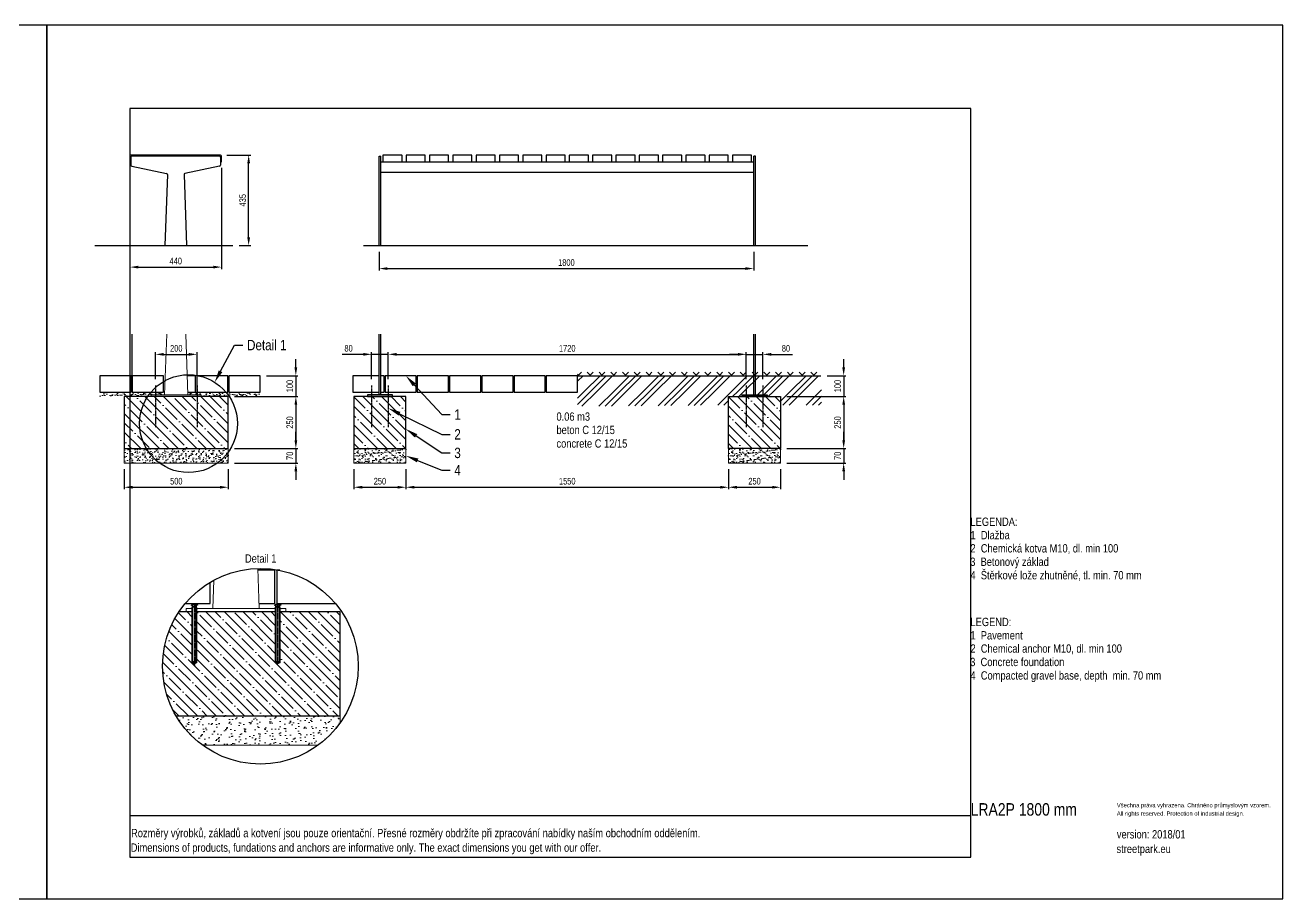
# Model space of a CAD drawing. Header units: millimetres. Extents: x 5064 to 28824, y 3085 to 7285.
# Drawn here: x 22781 to 28824, y 3085 to 7285 of the extents above; entities that cross this region are included whole.
import ezdxf
from ezdxf import colors
from ezdxf.entities.mleader import LeaderData, LeaderLine
from ezdxf.lldxf.tags import DXFTag
from ezdxf.math import Vec2, Vec3

# ---------------------------------------------------------------- set-up
doc = ezdxf.new("R2010")
doc.units = ezdxf.units.MM
doc.header["$LTSCALE"] = 0.3
doc.linetypes.add('ACAD_ISO07W100', pattern=[3.5, 0.5, -3])
doc.linetypes.add('DashDot', pattern=[15, 9, -3, 0, -3])
doc.layers.add('Nekreslit', color=6, linetype='Continuous', plot=False)
doc.layers.add('SRAFY', color=251, linetype='Continuous', lineweight=13)
doc.styles.add('SEACAD_Arial', font='arial.ttf', dxfattribs={"width": 0.8})
tags = doc.linetypes.add('HIDDEN2', pattern=[4.7625, 3.175, -1.5875]).pattern_tags.tags
tags[6:7] = [DXFTag(74, 4), DXFTag(75, 0), DXFTag(340, '0'), DXFTag(46, 0.0), DXFTag(50, 0.0), DXFTag(44, 0.0), DXFTag(45, 0.0)]
tags[4:5] = [DXFTag(74, 4), DXFTag(75, 0), DXFTag(340, '0'), DXFTag(46, 0.0), DXFTag(50, 0.0), DXFTag(44, 0.0), DXFTag(45, 0.0)]
doc.dimstyles.new('ISO-25', dxfattribs={"dimtxt": 1.6, "dimasz": 2, "dimexe": 0.5, "dimexo": 1.5, "dimtad": 1, "dimdec": 0, "dimtxsty": 'SEACAD_Arial', "dimcen": 2, "dimadec": 0, "dimazin": 0, "dimtfac": 1, "dimtdec": 0, "dimtmove": 0, "dimatfit": 3, "dimfxl": 1, "dimarcsym": 0})

# ---------------------------------------------------------------- blocks, each defined once
blk = doc.blocks.new('*D33')
at = {"color": 0, "lineweight": -2, "transparency": 16777216}
for p, q in [((23257, 5150.2), (23257, 5053.9)), ((23757, 5150.2), (23757, 5053.9)), ((23297, 5063.9), (23717, 5063.9))]:
    blk.add_line(p, q, dxfattribs=at)
at = {"color": 0, "transparency": 16777216}
for points in [[(23297, 5070.6), (23297, 5057.3), (23257, 5063.9)], [(23717, 5070.6), (23717, 5057.3), (23757, 5063.9)]]:
    blk.add_solid(points, dxfattribs=at)
at = {"layer": 'Defpoints', "color": 0, "transparency": 16777216}
for p in [(23257, 5180.2), (23757, 5180.2), (23757, 5063.9)]:
    blk.add_point(p, dxfattribs=at)
at = {"color": 0, "transparency": 16777216, "insert": (23507, 5092.8), "char_height": 32, "attachment_point": 5, "style": 'SEACAD_Arial'}
blk.add_mtext('500', dxfattribs=at)
blk = doc.blocks.new('*D34')
at = {"color": 0, "lineweight": -2, "transparency": 16777216}
for p, q in [((24081.6, 5640.2), (24081.6, 5680.2)), ((23940.1, 5600.2), (24091.6, 5600.2)), ((24081.6, 5600.2), (24081.6, 5500.2)), ((23787, 5500.2), (24091.6, 5500.2)), ((24081.6, 5460.2), (24081.6, 5420.2))]:
    blk.add_line(p, q, dxfattribs=at)
at = {"color": 0, "transparency": 16777216}
for points in [[(24074.9, 5640.2), (24088.2, 5640.2), (24081.6, 5600.2)], [(24074.9, 5460.2), (24088.2, 5460.2), (24081.6, 5500.2)]]:
    blk.add_solid(points, dxfattribs=at)
at = {"layer": 'Defpoints', "color": 0, "transparency": 16777216}
for p in [(23910.1, 5600.2), (23757, 5500.2), (24081.6, 5500.2)]:
    blk.add_point(p, dxfattribs=at)
at = {"color": 0, "transparency": 16777216, "insert": (24052.7, 5550.2), "char_height": 32, "attachment_point": 5, "rotation": 90, "style": 'SEACAD_Arial'}
blk.add_mtext('100', dxfattribs=at)
blk = doc.blocks.new('*D35')
at = {"color": 0, "lineweight": -2, "transparency": 16777216}
for p, q in [((23787, 5500.2), (24091.6, 5500.2)), ((24081.6, 5460.2), (24081.6, 5290.2)), ((23787, 5250.2), (24091.6, 5250.2))]:
    blk.add_line(p, q, dxfattribs=at)
at = {"color": 0, "transparency": 16777216}
for points in [[(24074.9, 5460.2), (24088.2, 5460.2), (24081.6, 5500.2)], [(24074.9, 5290.2), (24088.2, 5290.2), (24081.6, 5250.2)]]:
    blk.add_solid(points, dxfattribs=at)
at = {"layer": 'Defpoints', "color": 0, "transparency": 16777216}
for p in [(23757, 5500.2), (23757, 5250.2), (24081.6, 5250.2)]:
    blk.add_point(p, dxfattribs=at)
at = {"color": 0, "transparency": 16777216, "insert": (24052.7, 5375.2), "char_height": 32, "attachment_point": 5, "rotation": 90, "style": 'SEACAD_Arial'}
blk.add_mtext('250', dxfattribs=at)
blk = doc.blocks.new('*D36')
at = {"color": 0, "lineweight": -2, "transparency": 16777216}
for p, q in [((24081.6, 5290.2), (24081.6, 5330.2)), ((23787, 5250.2), (24091.6, 5250.2)), ((24081.6, 5250.2), (24081.6, 5180.2)), ((23787, 5180.2), (24091.6, 5180.2)), ((24081.6, 5140.2), (24081.6, 5100.2))]:
    blk.add_line(p, q, dxfattribs=at)
at = {"color": 0, "transparency": 16777216}
for points in [[(24074.9, 5290.2), (24088.2, 5290.2), (24081.6, 5250.2)], [(24074.9, 5140.2), (24088.2, 5140.2), (24081.6, 5180.2)]]:
    blk.add_solid(points, dxfattribs=at)
at = {"layer": 'Defpoints', "color": 0, "transparency": 16777216}
for p in [(23757, 5250.2), (23757, 5180.2), (24081.6, 5180.2)]:
    blk.add_point(p, dxfattribs=at)
at = {"color": 0, "transparency": 16777216, "insert": (24052.7, 5215.2), "char_height": 32, "attachment_point": 5, "rotation": 90, "style": 'SEACAD_Arial'}
blk.add_mtext('70', dxfattribs=at)
blk = doc.blocks.new('*D37')
at = {"color": 0, "lineweight": -2, "transparency": 16777216}
for p, q in [((23407, 5583.2), (23407, 5712.8)), ((23447, 5702.8), (23567, 5702.8)), ((23607, 5583.2), (23607, 5712.8))]:
    blk.add_line(p, q, dxfattribs=at)
at = {"color": 0, "transparency": 16777216}
for points in [[(23447, 5709.5), (23447, 5696.1), (23407, 5702.8)], [(23567, 5709.5), (23567, 5696.1), (23607, 5702.8)]]:
    blk.add_solid(points, dxfattribs=at)
at = {"layer": 'Defpoints', "color": 0, "transparency": 16777216}
for p in [(23607, 5702.8), (23407, 5553.2), (23607, 5553.2)]:
    blk.add_point(p, dxfattribs=at)
at = {"color": 0, "transparency": 16777216, "insert": (23507, 5731.6), "char_height": 32, "attachment_point": 5, "style": 'SEACAD_Arial'}
blk.add_mtext('200', dxfattribs=at)
blk = doc.blocks.new('*D32')
at = {"color": 0, "lineweight": -2, "transparency": 16777216}
for p, q in [((23284.4, 6599), (23284.4, 6112.2)), ((23724.4, 6599), (23724.4, 6112.2)), ((23324.4, 6122.2), (23684.4, 6122.2))]:
    blk.add_line(p, q, dxfattribs=at)
at = {"color": 0, "transparency": 16777216}
for points in [[(23324.4, 6128.8), (23324.4, 6115.5), (23284.4, 6122.2)], [(23684.4, 6128.8), (23684.4, 6115.5), (23724.4, 6122.2)]]:
    blk.add_solid(points, dxfattribs=at)
at = {"layer": 'Defpoints', "color": 0, "transparency": 16777216}
for p in [(23284.4, 6629), (23724.4, 6629), (23724.4, 6122.2)]:
    blk.add_point(p, dxfattribs=at)
at = {"color": 0, "transparency": 16777216, "insert": (23504.4, 6151), "char_height": 32, "attachment_point": 5, "style": 'SEACAD_Arial'}
blk.add_mtext('440', dxfattribs=at)
blk = doc.blocks.new('*D38')
at = {"color": 0, "lineweight": -2, "transparency": 16777216}
for p, q in [((23749.4, 6661), (23864.8, 6661)), ((23854.8, 6265.8), (23854.8, 6621)), ((23809.3, 6225.8), (23864.8, 6225.8))]:
    blk.add_line(p, q, dxfattribs=at)
at = {"color": 0, "transparency": 16777216}
for points in [[(23848.2, 6621), (23861.5, 6621), (23854.8, 6661)], [(23848.2, 6265.8), (23861.5, 6265.8), (23854.8, 6225.8)]]:
    blk.add_solid(points, dxfattribs=at)
at = {"layer": 'Defpoints', "color": 0, "transparency": 16777216}
for p in [(23719.4, 6661), (23854.8, 6661), (23779.3, 6225.8)]:
    blk.add_point(p, dxfattribs=at)
at = {"color": 0, "transparency": 16777216, "insert": (23826, 6443.4), "char_height": 32, "attachment_point": 5, "rotation": 90, "style": 'SEACAD_Arial'}
blk.add_mtext('435', dxfattribs=at)
blk = doc.blocks.new('*D39')
at = {"color": 0, "lineweight": -2, "transparency": 16777216}
for p, q in [((24481.7, 6195.8), (24481.7, 6105.1)), ((26281.7, 6195.8), (26281.7, 6105.1)), ((24521.7, 6115.1), (26241.7, 6115.1))]:
    blk.add_line(p, q, dxfattribs=at)
at = {"color": 0, "transparency": 16777216}
for points in [[(24521.7, 6121.8), (24521.7, 6108.5), (24481.7, 6115.1)], [(26241.7, 6121.8), (26241.7, 6108.5), (26281.7, 6115.1)]]:
    blk.add_solid(points, dxfattribs=at)
at = {"layer": 'Defpoints', "color": 0, "transparency": 16777216}
for p in [(24481.7, 6225.8), (26281.7, 6225.8), (26281.7, 6115.1)]:
    blk.add_point(p, dxfattribs=at)
at = {"color": 0, "transparency": 16777216, "insert": (25381.7, 6144), "char_height": 32, "attachment_point": 5, "style": 'SEACAD_Arial'}
blk.add_mtext('1800', dxfattribs=at)
blk = doc.blocks.new('*D48')
at = {"color": 0, "lineweight": -2, "transparency": 16777216}
for p, q in [((26714.1, 5640.2), (26714.1, 5680.2)), ((26634.1, 5600.2), (26724.1, 5600.2)), ((26714.1, 5600.2), (26714.1, 5500.2)), ((26440.8, 5500.2), (26724.1, 5500.2)), ((26714.1, 5460.2), (26714.1, 5420.2))]:
    blk.add_line(p, q, dxfattribs=at)
at = {"color": 0, "transparency": 16777216}
for points in [[(26707.4, 5640.2), (26720.8, 5640.2), (26714.1, 5600.2)], [(26707.4, 5460.2), (26720.8, 5460.2), (26714.1, 5500.2)]]:
    blk.add_solid(points, dxfattribs=at)
at = {"layer": 'Defpoints', "color": 0, "transparency": 16777216}
for p in [(26604.1, 5600.2), (26410.8, 5500.2), (26714.1, 5500.2)]:
    blk.add_point(p, dxfattribs=at)
at = {"color": 0, "transparency": 16777216, "insert": (26685.3, 5550.2), "char_height": 32, "attachment_point": 5, "rotation": 90, "style": 'SEACAD_Arial'}
blk.add_mtext('100', dxfattribs=at)
blk = doc.blocks.new('*D49')
at = {"color": 0, "lineweight": -2, "transparency": 16777216}
for p, q in [((26440.8, 5500.2), (26724.1, 5500.2)), ((26714.1, 5460.2), (26714.1, 5290.2)), ((26440.8, 5250.2), (26724.1, 5250.2))]:
    blk.add_line(p, q, dxfattribs=at)
at = {"color": 0, "transparency": 16777216}
for points in [[(26707.4, 5460.2), (26720.8, 5460.2), (26714.1, 5500.2)], [(26707.4, 5290.2), (26720.8, 5290.2), (26714.1, 5250.2)]]:
    blk.add_solid(points, dxfattribs=at)
at = {"layer": 'Defpoints', "color": 0, "transparency": 16777216}
for p in [(26410.8, 5500.2), (26410.8, 5250.2), (26714.1, 5250.2)]:
    blk.add_point(p, dxfattribs=at)
at = {"color": 0, "transparency": 16777216, "insert": (26685.3, 5375.2), "char_height": 32, "attachment_point": 5, "rotation": 90, "style": 'SEACAD_Arial'}
blk.add_mtext('250', dxfattribs=at)
blk = doc.blocks.new('*D50')
at = {"color": 0, "lineweight": -2, "transparency": 16777216}
for p, q in [((26714.1, 5290.2), (26714.1, 5330.2)), ((26440.8, 5250.2), (26724.1, 5250.2)), ((26714.1, 5250.2), (26714.1, 5180.2)), ((26440.8, 5180.2), (26724.1, 5180.2)), ((26714.1, 5140.2), (26714.1, 5100.2))]:
    blk.add_line(p, q, dxfattribs=at)
at = {"color": 0, "transparency": 16777216}
for points in [[(26707.4, 5290.2), (26720.8, 5290.2), (26714.1, 5250.2)], [(26707.4, 5140.2), (26720.8, 5140.2), (26714.1, 5180.2)]]:
    blk.add_solid(points, dxfattribs=at)
at = {"layer": 'Defpoints', "color": 0, "transparency": 16777216}
for p in [(26410.8, 5250.2), (26410.8, 5180.2), (26714.1, 5180.2)]:
    blk.add_point(p, dxfattribs=at)
at = {"color": 0, "transparency": 16777216, "insert": (26685.3, 5215.2), "char_height": 32, "attachment_point": 5, "rotation": 90, "style": 'SEACAD_Arial'}
blk.add_mtext('70', dxfattribs=at)
blk = doc.blocks.new('*D51')
at = {"color": 0, "lineweight": -2, "transparency": 16777216}
for p, q in [((24360.7, 5150.2), (24360.7, 5053.9)), ((24610.7, 5150.2), (24610.7, 5053.9)), ((24400.7, 5063.9), (24570.7, 5063.9))]:
    blk.add_line(p, q, dxfattribs=at)
at = {"color": 0, "transparency": 16777216}
for points in [[(24400.7, 5070.6), (24400.7, 5057.3), (24360.7, 5063.9)], [(24570.7, 5070.6), (24570.7, 5057.3), (24610.7, 5063.9)]]:
    blk.add_solid(points, dxfattribs=at)
at = {"layer": 'Defpoints', "color": 0, "transparency": 16777216}
for p in [(24360.7, 5180.2), (24610.7, 5180.2), (24610.7, 5063.9)]:
    blk.add_point(p, dxfattribs=at)
at = {"color": 0, "transparency": 16777216, "insert": (24485.7, 5092.8), "char_height": 32, "attachment_point": 5, "style": 'SEACAD_Arial'}
blk.add_mtext('250', dxfattribs=at)
blk = doc.blocks.new('*D52')
at = {"color": 0, "lineweight": -2, "transparency": 16777216}
for p, q in [((24610.7, 5150.2), (24610.7, 5053.9)), ((26160.8, 5150.2), (26160.8, 5053.9)), ((24650.7, 5063.9), (26120.8, 5063.9))]:
    blk.add_line(p, q, dxfattribs=at)
at = {"color": 0, "transparency": 16777216}
for points in [[(24650.7, 5070.6), (24650.7, 5057.3), (24610.7, 5063.9)], [(26120.8, 5070.6), (26120.8, 5057.3), (26160.8, 5063.9)]]:
    blk.add_solid(points, dxfattribs=at)
at = {"layer": 'Defpoints', "color": 0, "transparency": 16777216}
for p in [(24610.7, 5180.2), (26160.8, 5180.2), (26160.8, 5063.9)]:
    blk.add_point(p, dxfattribs=at)
at = {"color": 0, "transparency": 16777216, "insert": (25385.7, 5092.8), "char_height": 32, "attachment_point": 5, "style": 'SEACAD_Arial'}
blk.add_mtext('1550', dxfattribs=at)
blk = doc.blocks.new('*D53')
at = {"color": 0, "lineweight": -2, "transparency": 16777216}
for p, q in [((26160.8, 5150.2), (26160.8, 5053.9)), ((26410.8, 5150.2), (26410.8, 5053.9)), ((26200.8, 5063.9), (26370.8, 5063.9))]:
    blk.add_line(p, q, dxfattribs=at)
at = {"color": 0, "transparency": 16777216}
for points in [[(26200.8, 5070.6), (26200.8, 5057.3), (26160.8, 5063.9)], [(26370.8, 5070.6), (26370.8, 5057.3), (26410.8, 5063.9)]]:
    blk.add_solid(points, dxfattribs=at)
at = {"layer": 'Defpoints', "color": 0, "transparency": 16777216}
for p in [(26160.8, 5180.2), (26410.8, 5180.2), (26410.8, 5063.9)]:
    blk.add_point(p, dxfattribs=at)
at = {"color": 0, "transparency": 16777216, "insert": (26285.8, 5092.8), "char_height": 32, "attachment_point": 5, "style": 'SEACAD_Arial'}
blk.add_mtext('250', dxfattribs=at)
blk = doc.blocks.new('*D54')
at = {"color": 0, "lineweight": -2, "transparency": 16777216}
for p, q in [((24405.7, 5702.8), (24304.1, 5702.8)), ((24445.7, 5583.2), (24445.7, 5712.8)), ((24525.7, 5702.8), (24445.7, 5702.8)), ((24525.7, 5583.2), (24525.7, 5712.8)), ((24565.7, 5702.8), (24605.7, 5702.8))]:
    blk.add_line(p, q, dxfattribs=at)
at = {"color": 0, "transparency": 16777216}
for points in [[(24405.7, 5709.5), (24405.7, 5696.1), (24445.7, 5702.8)], [(24565.7, 5709.5), (24565.7, 5696.1), (24525.7, 5702.8)]]:
    blk.add_solid(points, dxfattribs=at)
at = {"layer": 'Defpoints', "color": 0, "transparency": 16777216}
for p in [(24525.7, 5702.8), (24445.7, 5553.2), (24525.7, 5553.2)]:
    blk.add_point(p, dxfattribs=at)
at = {"color": 0, "transparency": 16777216, "insert": (24334.9, 5731.6), "char_height": 32, "attachment_point": 5, "style": 'SEACAD_Arial'}
blk.add_mtext('80', dxfattribs=at)
blk = doc.blocks.new('*D55')
at = {"color": 0, "lineweight": -2, "transparency": 16777216}
for p, q in [((24525.7, 5583.2), (24525.7, 5712.8)), ((24565.7, 5702.8), (26205.8, 5702.8)), ((26245.8, 5583.2), (26245.8, 5712.8))]:
    blk.add_line(p, q, dxfattribs=at)
at = {"color": 0, "transparency": 16777216}
for points in [[(24565.7, 5709.5), (24565.7, 5696.1), (24525.7, 5702.8)], [(26205.8, 5709.5), (26205.8, 5696.1), (26245.8, 5702.8)]]:
    blk.add_solid(points, dxfattribs=at)
at = {"layer": 'Defpoints', "color": 0, "transparency": 16777216}
for p in [(26245.8, 5702.8), (24525.7, 5553.2), (26245.8, 5553.2)]:
    blk.add_point(p, dxfattribs=at)
at = {"color": 0, "transparency": 16777216, "insert": (25385.7, 5731.6), "char_height": 32, "attachment_point": 5, "style": 'SEACAD_Arial'}
blk.add_mtext('1720', dxfattribs=at)
blk = doc.blocks.new('*D56')
at = {"color": 0, "lineweight": -2, "transparency": 16777216}
for p, q in [((26205.8, 5702.8), (26165.8, 5702.8)), ((26245.8, 5583.2), (26245.8, 5712.8)), ((26245.8, 5702.8), (26325.8, 5702.8)), ((26325.8, 5583.2), (26325.8, 5712.8)), ((26365.8, 5702.8), (26467.4, 5702.8))]:
    blk.add_line(p, q, dxfattribs=at)
at = {"color": 0, "transparency": 16777216}
for points in [[(26205.8, 5709.5), (26205.8, 5696.1), (26245.8, 5702.8)], [(26365.8, 5709.5), (26365.8, 5696.1), (26325.8, 5702.8)]]:
    blk.add_solid(points, dxfattribs=at)
at = {"layer": 'Defpoints', "color": 0, "transparency": 16777216}
for p in [(26325.8, 5702.8), (26245.8, 5553.2), (26325.8, 5553.2)]:
    blk.add_point(p, dxfattribs=at)
at = {"color": 0, "transparency": 16777216, "insert": (26436.6, 5731.6), "char_height": 32, "attachment_point": 5, "style": 'SEACAD_Arial'}
blk.add_mtext('80', dxfattribs=at)

msp = doc.modelspace()

# ---------------------------------------------------------------- hatches: boundary and pattern name
at = {"layer": 'SRAFY'}
h = msp.add_hatch(dxfattribs=at)
h.set_pattern_fill('TERACO', color=256, scale=20)
h.set_pattern_definition([(45, (17972.27, 285.58), (-28.28427, 28.28427), [20, -20]), (135, (18028.838, 285.58), (-28.28427, -28.28427), [20, -20])])
h.paths.add_polyline_path([(25435.3, 5600.2), (25435.3, 5623.3), (26603.7, 5623.3), (26603.7, 5600.2)])
h = msp.add_hatch(dxfattribs=at)
h.set_pattern_fill('GOST_GROUND', color=256, scale=10)
h.set_pattern_definition([(45, (17972.21, 291.87), (141.4214, -9e-15), [200]), (45, (18002.21, 291.87), (141.4214, -9e-15), [200]), (45, (18032.21, 291.87), (141.4214, -9e-15), [200])])
h.paths.add_polyline_path([(26160.7, 5458.9), (25435.2, 5452.7), (25435.3, 5600.2), (26607, 5600.2), (26606.9, 5459.1), (26410.7, 5459.1), (26410.8, 5500.2), (26160.8, 5500.2)])
h = msp.add_hatch(dxfattribs=at)
h.set_pattern_fill('AR-SAND', color=256, scale=0.5, angle=90)
h.set_pattern_definition([(127.5, (0, 844.107), (-24.470662, -0.800016), [0, -19.304, 0, -21.59, 0, -20.6375]), (97.5, (0, 844.107), (-35.841255, 22.476164), [0, -10.414, 0, -17.399, 0, -6.6675]), (57.5, (-1e-15, 828.486), (-0.07186, 39.549619), [0, -6.35, 0, -22.86, 0, -29.845]), (47.5, (-1e-15, 828.486), (-11.146466, 38.177823), [0, -3.175, 0, -14.986, 0, -17.145])])
h.paths.add_polyline_path([(23910.1, 5520.2), (23746.2, 5520.2, -0.026548), (23761.2, 5500.2), (23910.1, 5500.2)])
edge = h.paths.add_edge_path()
edge.add_line((23746.2, 5520.2), (23607, 5520.2))
edge.add_line((23607, 5520.2), (23607, 5508.2))
edge.add_line((23607, 5508.2), (23627, 5508.2))
edge.add_line((23627, 5508.2), (23627, 5500.2))
edge.add_line((23627, 5500.2), (23757, 5500.2))
edge.add_line((23757, 5500.2), (23761.2, 5500.2))
edge.add_arc((23565.5, 5369.8), 235.2, 33.68705, 39.77002)
h.paths.add_polyline_path([(23607, 5520.2), (23562.4, 5520.2), (23562.8, 5508.2), (23607, 5508.2)])
h.paths.add_polyline_path([(23451.6, 5520.2), (23407, 5520.2), (23407, 5508.2), (23451.1, 5508.2)])
edge = h.paths.add_edge_path()
edge.add_line((23407, 5520.2), (23384.7, 5520.2))
edge.add_arc((23565.5, 5369.8), 235.2, 140.22998, 146.31294)
edge.add_line((23369.8, 5500.2), (23387, 5500.2))
edge.add_line((23387, 5500.2), (23387, 5508.2))
edge.add_line((23387, 5508.2), (23407, 5508.2))
edge.add_line((23407, 5508.2), (23407, 5520.2))
edge = h.paths.add_edge_path()
edge.add_line((23384.7, 5520.2), (23284.4, 5520.2))
edge.add_line((23284.4, 5520.2), (23284.4, 5500.2))
edge.add_line((23284.4, 5500.2), (23369.8, 5500.2))
edge.add_arc((23565.5, 5369.8), 235.2, 140.22998, 146.31294, ccw=False)
h.paths.add_polyline_path([(23284.4, 5520.2), (23140.1, 5520.2), (23140.1, 5500.2), (23257, 5500.2), (23284.4, 5500.2)])
h = msp.add_hatch(dxfattribs=at)
h.set_pattern_fill('ANSI35', color=256, scale=10, angle=90)
h.set_pattern_definition([(135, (17820, -189.82), (-44.9013, -44.9013), []), (135, (17820, -144.92), (-44.9013, -44.9013), [79.375, -15.875, 0, -15.875])])
h.paths.add_polyline_path([(23757, 5500.2), (23747.6, 5500.2), (23369.8, 5500.2, 0.148054), (23330.3, 5369.8, 0.134131), (23363, 5250.2), (23757, 5250.2)])
h.paths.add_polyline_path([(23330.3, 5369.8, -0.148055), (23369.8, 5500.2), (23284.4, 5500.2), (23284.4, 5250.2), (23363, 5250.2, -0.134131)])
h.paths.add_polyline_path([(23284.4, 5500.2), (23257, 5500.2), (23257, 5250.2), (23284.4, 5250.2)])
h = msp.add_hatch(dxfattribs=at)
h.set_pattern_fill('ANSI35', color=256, scale=10, angle=90)
h.paths.add_polyline_path([(24610.7, 5500.2), (24360.7, 5500.2), (24360.7, 5250.2), (24610.7, 5250.2)])
h = msp.add_hatch(dxfattribs=at)
h.set_pattern_fill('ANSI35', color=256, scale=10, angle=90)
h.set_pattern_definition([(135, (1800.075, 0), (-44.90128, -44.90128), []), (135, (1800.075, 44.9), (-44.90128, -44.90128), [79.375, -15.875, 0, -15.875])])
h.paths.add_polyline_path([(26410.8, 5500.2), (26160.8, 5500.2), (26160.8, 5250.2), (26410.8, 5250.2)])
h = msp.add_hatch(dxfattribs=at)
h.set_pattern_fill('AR-SAND', color=256, scale=0.5, angle=90)
h.set_pattern_definition([(127.5, (17820, -189.822), (-24.47066, -0.800016), [0, -19.304, 0, -21.59, 0, -20.6375]), (97.5, (17820, -189.822), (-35.84126, 22.47616), [0, -10.414, 0, -17.399, 0, -6.6675]), (57.5, (17820, -205.443), (-0.07186, 39.54962), [0, -6.35, 0, -22.86, 0, -29.845]), (47.5, (17820, -205.443), (-11.14647, 38.17782), [0, -3.175, 0, -14.986, 0, -17.145])])
h.paths.add_polyline_path([(23363, 5250.2), (23284.4, 5250.2), (23284.4, 5180.2), (23426.3, 5180.2, -0.101369)])
h.paths.add_polyline_path([(23284.4, 5250.2), (23257, 5250.2), (23257, 5180.2), (23284.4, 5180.2)])
h.paths.add_polyline_path([(23757, 5233.3), (23757, 5250.2), (23363, 5250.2, 0.101369), (23426.3, 5180.2), (23704.7, 5180.2, 0.079692)])
h.paths.add_polyline_path([(23757, 5233.3, -0.079692), (23704.7, 5180.2), (23757, 5180.2)])
h = msp.add_hatch(dxfattribs=at)
h.set_pattern_fill('AR-SAND', color=256, scale=0.5)
h.paths.add_polyline_path([(24610.7, 5250.2), (24360.7, 5250.2), (24360.7, 5180.2), (24610.7, 5180.2)])
h = msp.add_hatch(dxfattribs=at)
h.set_pattern_fill('AR-SAND', color=256, scale=0.5)
h.set_pattern_definition([(37.5, (1800.075, 0), (-0.800016, 24.470662), [0, -19.304, 0, -21.59, 0, -20.6375]), (7.5, (1800.075, 0), (22.476164, 35.841255), [0, -10.414, 0, -17.399, 0, -6.6675]), (327.5, (1784.454, 0), (39.549619, 0.07186), [0, -6.35, 0, -22.86, 0, -29.845]), (317.5, (1784.454, 0), (38.177823, 11.146466), [0, -3.175, 0, -14.986, 0, -17.145])])
h.paths.add_polyline_path([(26410.8, 5250.2), (26160.8, 5250.2), (26160.8, 5180.2), (26410.8, 5180.2)])
h = msp.add_hatch(dxfattribs=at)
h.set_pattern_fill('ANSI35', color=256, scale=10, angle=90)
h.set_pattern_definition([(135, (16210.714, -1388.625), (-44.9013, -44.9013), []), (135, (16210.714, -1343.724), (-44.9013, -44.9013), [79.375, -15.875, 0, -15.875])])
h.paths.add_polyline_path([(23582, 4464.6), (23519.7, 4464.6, 0.148055), (23440.8, 4203.7, 0.134131), (23506.1, 3964.6), (24294.1, 3964.6), (24294.1, 4464.6), (24006.1, 4464.6), (24006.1, 4221.6), (23994.1, 4214.7), (23982.1, 4221.6), (23982.1, 4464.6), (23982, 4464.6), (23982.1, 4221.6), (23994.1, 4214.7), (24006.1, 4221.6), (24006.1, 4464.6), (24004.1, 4464.6), (24004.1, 4226.1), (24004.1, 4226.1), (24002.5, 4224.5), (24002.5, 4224.5), (23994.1, 4224.5), (23985.7, 4224.5), (23984.1, 4226.1), (23984.1, 4226.1), (23984.1, 4464.6), (23982.1, 4464.6), (23982.1, 4221.6), (23982.1, 4221.6), (23982, 4464.6), (23606.1, 4464.6), (23606.1, 4221.6), (23594.1, 4214.7), (23594.1, 4214.7), (23582, 4221.6)])
h = msp.add_hatch(dxfattribs=at)
h.set_pattern_fill('AR-SAND', color=256, angle=90)
h.set_pattern_definition([(127.5, (8427.355, -6947.088), (-48.94132, -1.60003), [0, -38.608, 0, -43.18, 0, -41.275]), (97.5, (8427.355, -6947.09), (-71.6825, 44.95233), [0, -20.828, 0, -34.798, 0, -13.335]), (57.5, (8427.355, -6978.33), (-0.14372, 79.09924), [0, -12.7, 0, -45.72, 0, -59.69]), (47.5, (8427.355, -6978.33), (-22.29293, 76.35565), [0, -6.35, 0, -29.972, 0, -34.29])])
h.paths.add_polyline_path([(24294.1, 3930.6), (24294.1, 3964.6), (23506.1, 3964.6, 0.101369), (23632.7, 3824.6), (24189.4, 3824.6, 0.079692)])

# ---------------------------------------------------------------- linework, layer by layer
for p, q in [((23289.4, 6651), (23289.4, 6612.6)), ((23714.4, 6656), (23294.4, 6656)), ((23719.4, 6651), (23719.4, 6612.6)), ((24481.7, 6225.8), (24481.7, 6656)), ((24481.7, 6656), (24489.7, 6656)), ((24489.7, 6225.8), (24489.7, 6656)), ((26281.7, 6225.8), (26281.7, 6656)), ((26289.7, 6656), (26281.7, 6656)), ((26289.7, 6225.8), (26289.7, 6656)), ((23293.4, 6607.7), (23460.4, 6572.2)), ((23715.4, 6607.7), (23548.4, 6572.2)), ((24489.7, 6629), (26281.7, 6629)), ((23464.4, 6567.1), (23452.5, 6225.8)), ((23544.4, 6567.1), (23556.3, 6225.8)), ((24489.7, 6579), (26281.7, 6579)), ((23115.4, 6225.8), (23779.3, 6225.8)), ((24406.2, 6225.8), (26542.6, 6225.8)), ((24481.7, 6225.8), (24489.7, 6225.8)), ((23295.1, 5600.2), (23295.1, 5800.2)), ((24481.7, 5508.2), (24481.7, 5800.2)), ((24489.7, 5508.2), (24489.7, 5800.2)), ((26281.7, 5508.2), (26281.7, 5800.2)), ((26289.7, 5508.2), (26289.7, 5800.2)), ((25435.2, 5600.2), (26604.1, 5600.2)), ((23576.9, 4498.9), (23611.3, 4480.6)), ((23611.3, 4498.9), (23576.9, 4480.6)), ((23585.7, 4502.6), (23585.7, 4224.5)), ((23602.5, 4224.5), (23602.5, 4502.6)), ((23976.9, 4498.9), (24011.3, 4480.6)), ((24011.3, 4498.9), (23976.9, 4480.6)), ((23985.7, 4502.6), (23985.7, 4224.5)), ((24002.5, 4224.5), (24002.5, 4502.6))]:
    msp.add_line(p, q)
at = {"lineweight": 15}
for p, q in [((23461.3, 5800.2), (23451.1, 5508.2)), ((23552.6, 5800.2), (23562.8, 5508.2)), ((23899, 4673.9), (23905.8, 4480.6)), ((23687.2, 4617.3), (23682.4, 4480.6)), ((23584.1, 4480.6), (23554.1, 4480.6)), ((23554.1, 4480.6), (23554.1, 4464.6)), ((23984.1, 4480.6), (23604.1, 4480.6)), ((24034.1, 4480.6), (24004.1, 4480.6)), ((24034.1, 4464.6), (24034.1, 4480.6)), ((23554.1, 4464.6), (23584.1, 4464.6)), ((23604.1, 4464.6), (23984.1, 4464.6)), ((24004.1, 4464.6), (24034.1, 4464.6))]:
    msp.add_line(p, q, dxfattribs=at)
at = {"linetype": 'DashDot', "lineweight": 30}
for p, q in [((23407, 5553.2), (23407, 5352.9)), ((23607, 5553.2), (23607, 5352.9)), ((24445.7, 5553.2), (24445.7, 5352.9)), ((24525.7, 5553.2), (24525.7, 5352.9)), ((26245.8, 5553.2), (26245.8, 5352.9)), ((26325.8, 5553.2), (26325.8, 5352.9)), ((23594.1, 4506.9), (23594.1, 4206.3)), ((23994.1, 4506.9), (23994.1, 4212.2))]:
    msp.add_line(p, q, dxfattribs=at)
at = {"linetype": 'ACAD_ISO07W100'}
for p, q in [((23572, 5500.2), (23572, 5500.2)), ((23924.1, 4464.6), (23924.1, 4464.6))]:
    msp.add_line(p, q, dxfattribs=at)
at = {"linetype": 'HIDDEN2', "ltscale": 0.1}
for p, q in [((23582.1, 4480.6), (23582.1, 4464.6)), ((23606.1, 4464.6), (23606.1, 4480.6)), ((23982.1, 4480.6), (23982.1, 4464.6)), ((24006.1, 4464.6), (24006.1, 4480.6))]:
    msp.add_line(p, q, dxfattribs=at)
at = {"linetype": 'ByBlock'}
for p, q in [((23584.1, 4501), (23585.7, 4502.6)), ((23584.1, 4501), (23584.1, 4226.1)), ((23604.1, 4501), (23584.1, 4501)), ((23585.7, 4502.6), (23602.5, 4502.6)), ((23604.1, 4501), (23602.5, 4502.6)), ((23604.1, 4226.1), (23604.1, 4501)), ((23984.1, 4501), (23985.7, 4502.6)), ((23984.1, 4501), (23984.1, 4226.1)), ((24004.1, 4501), (23984.1, 4501)), ((23985.7, 4502.6), (24002.5, 4502.6)), ((24004.1, 4501), (24002.5, 4502.6)), ((24004.1, 4226.1), (24004.1, 4501)), ((23584.1, 4226.1), (23604.1, 4226.1)), ((23584.1, 4226.1), (23585.7, 4224.5)), ((23594.1, 4224.5), (23585.7, 4224.5)), ((23602.5, 4224.5), (23594.1, 4224.5)), ((23602.5, 4224.5), (23604.1, 4226.1)), ((23984.1, 4226.1), (24004.1, 4226.1)), ((23984.1, 4226.1), (23985.7, 4224.5)), ((23994.1, 4224.5), (23985.7, 4224.5)), ((24002.5, 4224.5), (23994.1, 4224.5)), ((24002.5, 4224.5), (24004.1, 4226.1))]:
    msp.add_line(p, q, dxfattribs=at)
at = {"linetype": 'HIDDEN2'}
for p, q in [((23582, 4464.6), (23582.1, 4221.6)), ((23606.1, 4221.6), (23606.1, 4464.6)), ((23982, 4464.6), (23982.1, 4221.6)), ((24006.1, 4221.6), (24006.1, 4464.6)), ((23582.1, 4221.6), (23606.1, 4221.6)), ((23582.1, 4221.6), (23594.1, 4214.7)), ((23606.1, 4221.6), (23594.1, 4214.7)), ((23982.1, 4221.6), (24006.1, 4221.6)), ((23982.1, 4221.6), (23994.1, 4214.7)), ((24006.1, 4221.6), (23994.1, 4214.7))]:
    msp.add_line(p, q, dxfattribs=at)
msp.add_lwpolyline([(23719.4, 6629), (23724.4, 6629), (23724.4, 6656, 0.326271), (23719.4, 6661), (23289.4, 6661, 0.414214), (23284.4, 6656), (23284.4, 6629), (23289.4, 6629)], format="xyb")
for points in [[(24499.7, 6629), (24591.7, 6629), (24591.7, 6659, 0.414214), (24589.7, 6661), (24501.7, 6661, 0.414214), (24499.7, 6659)], [(24611.7, 6629), (24703.7, 6629), (24703.7, 6659, 0.414214), (24701.7, 6661), (24613.7, 6661, 0.414214), (24611.7, 6659)], [(24723.7, 6629), (24815.7, 6629), (24815.7, 6659, 0.414214), (24813.7, 6661), (24725.7, 6661, 0.414214), (24723.7, 6659)], [(24835.7, 6629), (24927.7, 6629), (24927.7, 6659, 0.414214), (24925.7, 6661), (24837.7, 6661, 0.414214), (24835.7, 6659)], [(24947.7, 6629), (25039.7, 6629), (25039.7, 6659, 0.414214), (25037.7, 6661), (24949.7, 6661, 0.414214), (24947.7, 6659)], [(25059.7, 6629), (25151.7, 6629), (25151.7, 6659, 0.414214), (25149.7, 6661), (25061.7, 6661, 0.414214), (25059.7, 6659)], [(25171.7, 6629), (25263.7, 6629), (25263.7, 6659, 0.414214), (25261.7, 6661), (25173.7, 6661, 0.414214), (25171.7, 6659)], [(25283.7, 6629), (25375.7, 6629), (25375.7, 6659, 0.414214), (25373.7, 6661), (25285.7, 6661, 0.414214), (25283.7, 6659)], [(25395.7, 6629), (25487.7, 6629), (25487.7, 6659, 0.414214), (25485.7, 6661), (25397.7, 6661, 0.414214), (25395.7, 6659)], [(25507.7, 6629), (25599.7, 6629), (25599.7, 6659, 0.414214), (25597.7, 6661), (25509.7, 6661, 0.414214), (25507.7, 6659)], [(25619.7, 6629), (25711.7, 6629), (25711.7, 6659, 0.414214), (25709.7, 6661), (25621.7, 6661, 0.414214), (25619.7, 6659)], [(25731.7, 6629), (25823.7, 6629), (25823.7, 6659, 0.414214), (25821.7, 6661), (25733.7, 6661, 0.414214), (25731.7, 6659)], [(25843.7, 6629), (25935.7, 6629), (25935.7, 6659, 0.414214), (25933.7, 6661), (25845.7, 6661, 0.414214), (25843.7, 6659)], [(25955.7, 6629), (26047.7, 6629), (26047.7, 6659, 0.414214), (26045.7, 6661), (25957.7, 6661, 0.414214), (25955.7, 6659)], [(26067.7, 6629), (26159.7, 6629), (26159.7, 6659, 0.414214), (26157.7, 6661), (26069.7, 6661, 0.414214), (26067.7, 6659)], [(26179.7, 6629), (26271.7, 6629), (26271.7, 6659, 0.414214), (26269.7, 6661), (26181.7, 6661, 0.414214), (26179.7, 6659)]]:
    msp.add_lwpolyline(points, format="xyb", close=True)
for points in [[(23140.1, 5520.2), (23290.1, 5520.2), (23290.1, 5600.2), (23140.1, 5600.2)], [(23295.1, 5520.2), (23445.1, 5520.2), (23445.1, 5600.2), (23295.1, 5600.2)], [(23605.1, 5520.2), (23755.1, 5520.2), (23755.1, 5600.2), (23605.1, 5600.2)], [(23760.1, 5520.2), (23910.1, 5520.2), (23910.1, 5600.2), (23760.1, 5600.2)], [(24510.2, 5520.2), (24660.2, 5520.2), (24660.2, 5600.2), (24510.2, 5600.2)], [(24665.2, 5520.2), (24815.2, 5520.2), (24815.2, 5600.2), (24665.2, 5600.2)], [(24820.2, 5520.2), (24970.2, 5520.2), (24970.2, 5600.2), (24820.2, 5600.2)], [(24975.2, 5520.2), (25125.2, 5520.2), (25125.2, 5600.2), (24975.2, 5600.2)], [(25130.2, 5520.2), (25280.2, 5520.2), (25280.2, 5600.2), (25130.2, 5600.2)], [(25285.2, 5520.2), (25435.2, 5520.2), (25435.2, 5600.2), (25285.2, 5600.2)], [(23257, 5250.2), (23757, 5250.2), (23757, 5500.2), (23257, 5500.2)], [(24360.7, 5250.2), (24610.7, 5250.2), (24610.7, 5500.2), (24360.7, 5500.2)], [(24425.7, 5500.2), (24545.7, 5500.2), (24545.7, 5508.2), (24425.7, 5508.2)], [(26410.8, 5250.2), (26160.8, 5250.2), (26160.8, 5500.2), (26410.8, 5500.2)], [(26345.8, 5500.2), (26225.8, 5500.2), (26225.8, 5508.2), (26345.8, 5508.2)]]:
    msp.add_lwpolyline(points, close=True)
for points in [[(23562.4, 5520.2), (23600.1, 5520.2), (23600.1, 5600.2), (23559.6, 5600.2)], [(24481.7, 5600.2), (24355.2, 5600.2), (24355.2, 5520.2), (24481.7, 5520.2)], [(24489.7, 5520.2), (24505.2, 5520.2), (24505.2, 5600.2), (24489.7, 5600.2)], [(23904.9, 4504.6), (23980.3, 4504.6), (23980.3, 4664.6), (23899.3, 4664.6)], [(24004.9, 4664.6), (23990.3, 4664.6), (23990.3, 4504.6), (24272.6, 4504.6)], [(23549.6, 4504.6), (23670.3, 4504.6), (23670.3, 4607.7)], [(23506.1, 3964.6), (24294.1, 3964.6), (24294.1, 4464.6), (24004.1, 4464.6)], [(23584.1, 4464.6), (23519.7, 4464.6)], [(23984.1, 4464.6), (23604.1, 4464.6)]]:
    msp.add_lwpolyline(points)
at = {"lineweight": 15}
msp.add_lwpolyline([(23387, 5500.2), (23627, 5500.2), (23627, 5508.2), (23387, 5508.2)], close=True, dxfattribs=at)
for centre, radius in [((23565.5, 5369.8), 235.2), ((23349.4, 5600.2), 0.01), ((23911.1, 4203.7), 470.3)]:
    msp.add_circle(centre, radius)
for centre, start, end in [((23294.4, 6651), 90, 180), ((23714.4, 6651), 0, 90.00015), ((23294.4, 6612.6), 180, 258), ((23714.4, 6612.6), 282, 0), ((23459.4, 6567.3), 357.99914, 76), ((23549.4, 6567.3), 104, 181.99914)]:
    msp.add_arc(centre, 5, start, end)
at = {"layer": 'Nekreslit'}
msp.add_line((23284.4, 3485.3), (27324.4, 3485.3), dxfattribs=at)
for points in [[(16944.4, 3085.3), (22884.4, 3085.3), (22884.4, 7285.3), (16944.4, 7285.3)], [(22884.4, 3085.3), (28824.4, 3085.3), (28824.4, 7285.3), (22884.4, 7285.3)], [(23284.4, 3285.3), (27324.4, 3285.3), (27324.4, 6885.3), (23284.4, 6885.3)]]:
    msp.add_lwpolyline(points, close=True, dxfattribs=at)
at = {"layer": 'SRAFY'}
for p, q in [((23257, 5250.2), (23257, 5180.2)), ((23757, 5250.2), (23757, 5180.2)), ((24360.7, 5250.2), (24360.7, 5180.2)), ((24610.7, 5180.2), (24610.7, 5250.2)), ((26160.8, 5250.2), (26160.8, 5180.2)), ((26410.8, 5180.2), (26410.8, 5250.2)), ((23257, 5180.2), (23757, 5180.2)), ((24360.7, 5180.2), (24610.7, 5180.2)), ((26160.8, 5180.2), (26410.8, 5180.2)), ((24294.1, 3964.5), (24294.1, 3930.6)), ((23632.7, 3824.6), (24189.4, 3824.6))]:
    msp.add_line(p, q, dxfattribs=at)

# ---------------------------------------------------------------- texts
at = {"style": 'SEACAD_Arial', "width": 0.8}
for s, height, p in [('0.06 m3', 40, (25333.9, 5383.7)), ('beton C 12/15', 40, (25333.9, 5319.5)), ('concrete C 12/15', 40, (25333.9, 5254.3)), ('LEGENDA:', 40, (27323.3, 4878.1)), ('1  Dlažba', 40, (27323.3, 4813.8)), ('2  Chemická kotva M10, dl. min 100', 40, (27323.3, 4750.3)), ('3  Betonový základ', 40, (27322.2, 4685.8)), ('4  Štěrkové lože zhutněné, tl. min. 70 mm', 40, (27323.3, 4621.1)), ('LEGEND:', 40, (27323.3, 4396.4)), ('1  Pavement', 40, (27323.3, 4332.1)), ('2  Chemical anchor M10, dl. min 100', 40, (27323.3, 4268.6)), ('3  Concrete foundation', 40, (27322.2, 4204)), ('4  Compacted gravel base, depth  min. 70 mm', 40, (27323.3, 4139.3)), ('LRA2P 1800 mm ', 60, (27324.4, 3485.3)), ('Všechna práva vyhrazena. Chráněno průmyslovým vzorem.', 20, (28026.7, 3525.3)), ('All rights reserved. Protection of industrial design.', 20, (28026.7, 3485.3)), ('Rozměry výrobků, základů a kotvení jsou pouze orientační. Přesné rozměry obdržíte při zpracování nabídky naším obchodním oddělením.', 39.9982, (23289.8, 3381.6)), ('version: 2018/01', 40, (28026.7, 3375.5)), ('Dimensions of products, fundations and anchors are informative only. The exact dimensions you get with our offer.', 39.9982, (23288.2, 3311.7)), ('streetpark.eu', 40, (28025.1, 3305.6))]:
    msp.add_text(s, height=height, dxfattribs=at).set_placement(p)
at = {"insert": (23836.9, 4741.5), "char_height": 40, "attachment_point": 1, "style": 'SEACAD_Arial'}
msp.add_mtext_dynamic_manual_height_columns('Detail 1', width=226.121, gutter_width=200, heights=[0], dxfattribs=at)

# ---------------------------------------------------------------- dimensions: what is measured, and where the dimension line sits
for base, p1, p2, picture, middle in [((23854.8, 6661), (23779.3, 6225.8), (23719.4, 6661), '*D38', (23826, 6443.4)), ((24081.6, 5500.2), (23910.1, 5600.2), (23757, 5500.2), '*D34', (24052.7, 5550.2)), ((26714.1, 5500.2), (26604.1, 5600.2), (26410.8, 5500.2), '*D48', (26685.3, 5550.2)), ((24081.6, 5250.2), (23757, 5500.2), (23757, 5250.2), '*D35', (24052.7, 5375.2)), ((26714.1, 5250.2), (26410.8, 5500.2), (26410.8, 5250.2), '*D49', (26685.3, 5375.2)), ((24081.6, 5180.2), (23757, 5250.2), (23757, 5180.2), '*D36', (24052.7, 5215.2)), ((26714.1, 5180.2), (26410.8, 5250.2), (26410.8, 5180.2), '*D50', (26685.3, 5215.2))]:
    dim = msp.add_linear_dim(base=base, p1=p1, p2=p2, angle=90, dimstyle='ISO-25')
    dim.commit()
    dim.dimension.update_dxf_attribs({"geometry": picture, "text_midpoint": middle})
for base, p1, p2, picture, middle in [((23724.4, 6122.2), (23284.4, 6629), (23724.4, 6629), '*D32', (23504.4, 6151)), ((23607, 5702.8), (23407, 5553.2), (23607, 5553.2), '*D37', (23507, 5731.6)), ((26245.8, 5702.8), (24525.7, 5553.2), (26245.8, 5553.2), '*D55', (25385.7, 5731.6)), ((23757, 5063.9), (23257, 5180.2), (23757, 5180.2), '*D33', (23507, 5092.8)), ((24610.7, 5063.9), (24360.7, 5180.2), (24610.7, 5180.2), '*D51', (24485.7, 5092.8)), ((26160.8, 5063.9), (24610.7, 5180.2), (26160.8, 5180.2), '*D52', (25385.7, 5092.8)), ((26410.8, 5063.9), (26160.8, 5180.2), (26410.8, 5180.2), '*D53', (26285.8, 5092.8))]:
    dim = msp.add_linear_dim(base=base, p1=p1, p2=p2, dimstyle='ISO-25')
    dim.commit()
    dim.dimension.update_dxf_attribs({"geometry": picture, "text_midpoint": middle})
dim = msp.add_linear_dim(base=(26281.7, 6115.1), p1=(24481.7, 6225.8), p2=(26281.7, 6225.8), dimstyle='ISO-25', override={"dimrnd": 10})
dim.commit()
dim.dimension.update_dxf_attribs({"geometry": '*D39', "text_midpoint": (25381.7, 6144)})
for base, p1, p2, picture, middle in [((24525.7, 5702.8), (24445.7, 5553.2), (24525.7, 5553.2), '*D54', (24334.9, 5702.8)), ((26325.8, 5702.8), (26245.8, 5553.2), (26325.8, 5553.2), '*D56', (26436.6, 5702.8))]:
    dim = msp.add_linear_dim(base=base, p1=p1, p2=p2, dimstyle='ISO-25')
    dim.commit()
    dim.dimension.update_dxf_attribs({"geometry": picture, "text_midpoint": middle, "dimtype": 128})

# ---------------------------------------------------------------- leaders
ml = msp.add_multileader_mtext('Standard')
ml.set_content('Detail 1', color=256, style='SEACAD_Arial')
ml.set_leader_properties(lineweight=-3)
ml.build(insert=Vec2(0, 0))
ml.multileader.update_dxf_attribs({"text_right_attachment_type": 6, "dogleg_length": 2, "arrow_head_size": 60, "scale": 20})
ctx = ml.context
ctx.base_point, ctx.scale, ctx.char_height, ctx.arrow_head_size, ctx.landing_gap_size, ctx.plane_origin = Vec3(23827.2, 5747), 20, 50, 60, 20, Vec3(25245.2, 5563)
ctx.right_attachment = 6
notes = []
notes.append((ctx, [(0, (1, 1, 0), (23787.2, 5747), (1, 0), 40, [(0, [(23691.4, 5568.4)], 0, [])])]))
ctx.mtext.insert, ctx.mtext.flow_direction = Vec3(23847.2, 5772.4), 5
ml = msp.add_multileader_mtext('Standard')
ml.set_content('1', color=256, style='SEACAD_Arial')
ml.set_leader_properties()
ml.build(insert=Vec2(0, 0))
ml.multileader.update_dxf_attribs({"text_right_attachment_type": 6, "dogleg_length": 2, "arrow_head_size": 60, "scale": 20})
ctx = ml.context
ctx.base_point, ctx.scale, ctx.char_height, ctx.arrow_head_size, ctx.landing_gap_size, ctx.plane_origin = Vec3(24823.1, 5413.3), 20, 50, 60, 20, Vec3(24560.1, 5600.2)
ctx.right_attachment = 6
notes.append((ctx, [(0, (1, 1, 0), (24783.1, 5413.3), (1, 0), 40, [(0, [(24609.8, 5600.2)], 0, [])])]))
ctx.mtext.insert, ctx.mtext.flow_direction = Vec3(24843.1, 5438.3), 5
ml = msp.add_multileader_mtext('Standard')
ml.set_content('2', color=256, style='SEACAD_Arial')
ml.set_leader_properties()
ml.build(insert=Vec2(0, 0))
ml.multileader.update_dxf_attribs({"text_right_attachment_type": 6, "dogleg_length": 2, "arrow_head_size": 60, "scale": 20})
ctx = ml.context
ctx.base_point, ctx.scale, ctx.char_height, ctx.arrow_head_size, ctx.landing_gap_size, ctx.plane_origin = Vec3(24823.1, 5318.2), 20, 50, 60, 20, Vec3(24480.7, 5415.9)
ctx.right_attachment = 6
notes.append((ctx, [(0, (1, 1, 0), (24783.1, 5318.2), (1, 0), 40, [(0, [(24525.7, 5443.6)], 0, [])])]))
ctx.mtext.insert, ctx.mtext.flow_direction = Vec3(24843.1, 5343.2), 5
ml = msp.add_multileader_mtext('Standard')
ml.set_content('3', color=256, style='SEACAD_Arial')
ml.set_leader_properties()
ml.build(insert=Vec2(0, 0))
ml.multileader.update_dxf_attribs({"text_right_attachment_type": 6, "dogleg_length": 2, "arrow_head_size": 60, "scale": 20})
ctx = ml.context
ctx.base_point, ctx.scale, ctx.char_height, ctx.arrow_head_size, ctx.landing_gap_size, ctx.plane_origin = Vec3(24823.1, 5228.6), 20, 50, 60, 20, Vec3(24479.6, 5203.1)
ctx.right_attachment = 6
notes.append((ctx, [(0, (1, 1, 0), (24783.1, 5228.6), (1, 0), 40, [(0, [(24609.3, 5344.3)], 0, [])])]))
ctx.mtext.insert, ctx.mtext.flow_direction = Vec3(24843.1, 5254), 5
ml = msp.add_multileader_mtext('Standard')
ml.set_content('4', color=256, style='SEACAD_Arial')
ml.set_leader_properties()
ml.build(insert=Vec2(0, 0))
ml.multileader.update_dxf_attribs({"text_right_attachment_type": 6, "dogleg_length": 2, "arrow_head_size": 60, "scale": 20})
ctx = ml.context
ctx.base_point, ctx.scale, ctx.char_height, ctx.arrow_head_size, ctx.landing_gap_size, ctx.plane_origin = Vec3(24823.1, 5146), 20, 50, 60, 20, Vec3(24400.5, 5256.3)
ctx.right_attachment = 6
notes.append((ctx, [(0, (1, 1, 0), (24783.1, 5146), (1, 0), 40, [(0, [(24610.7, 5215.2)], 0, [])])]))
ctx.mtext.insert, ctx.mtext.flow_direction = Vec3(24843.1, 5171), 5
for ctx, leaders in notes:
    for number, flags, end, landing, length, lines in leaders:
        leader = LeaderData()
        leader.index, (leader.has_last_leader_line, leader.has_dogleg_vector, leader.attachment_direction) = number, flags
        leader.last_leader_point, leader.dogleg_vector, leader.dogleg_length = Vec3(end), Vec3(landing), length
        for number, points, colour, breaks in lines:
            line = LeaderLine()
            line.index, line.vertices, line.color, line.breaks = number, Vec3.list(points), colors.encode_raw_color(colour), breaks
            leader.lines.append(line)
        ctx.leaders.append(leader)

doc.saveas('drawing.dxf')
